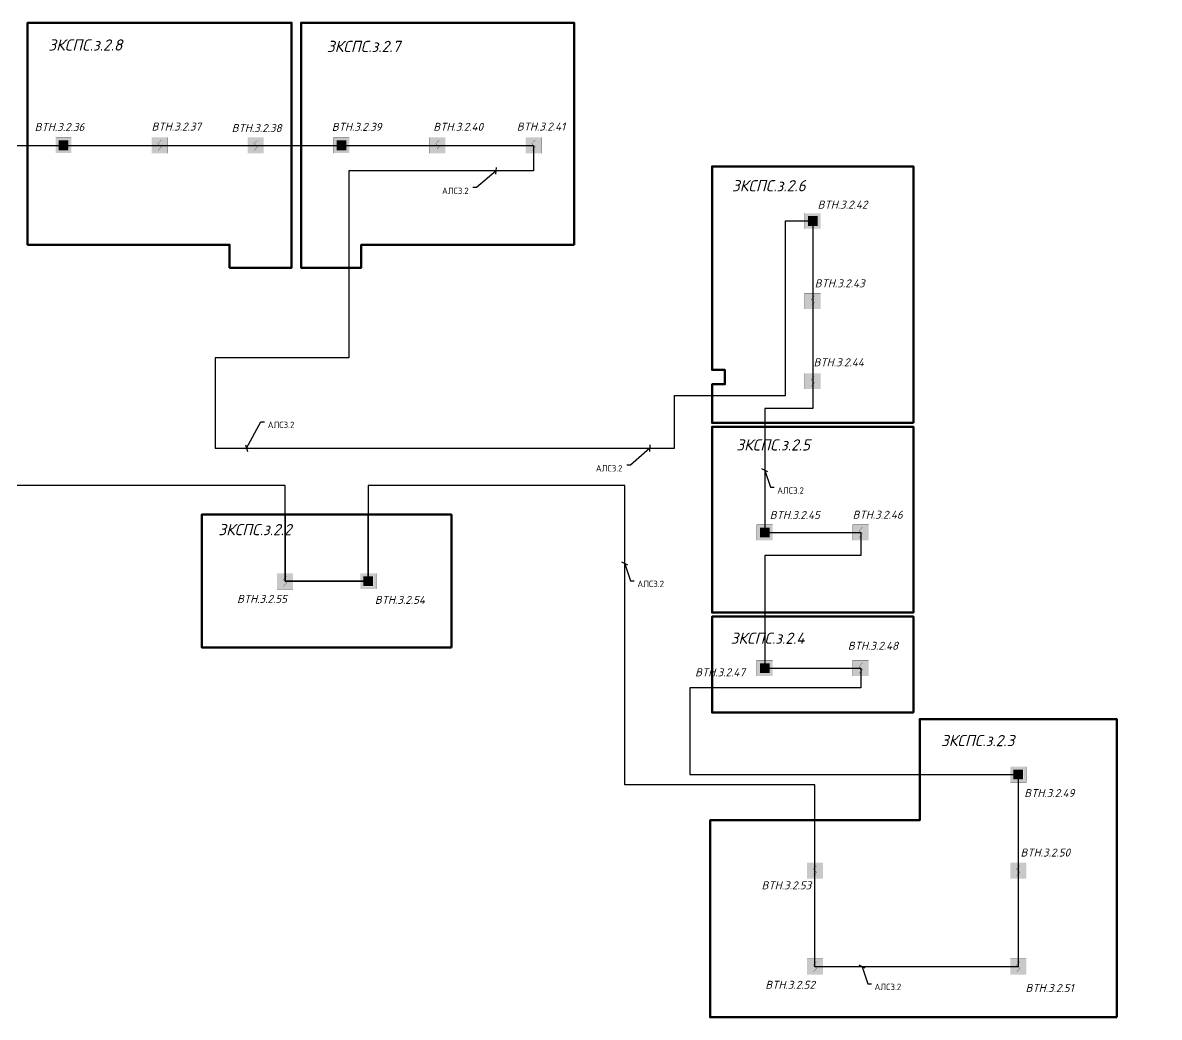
# Model space of a CAD drawing. Header units: millimetres. Extents: x -352922 to 707789, y -273589 to 355472.
# Drawn here: x -42721 to -7222, y 280427 to 311472 of the extents above; entities that cross this region are included whole.
import ezdxf
from ezdxf import colors
from ezdxf.entities.mleader import LeaderData, LeaderLine
from ezdxf.math import Vec2, Vec3

# ---------------------------------------------------------------- set-up
doc = ezdxf.new("R2010")
doc.units = ezdxf.units.MM
doc.header["$LTSCALE"] = 0.5
doc.linetypes.add('CONTI', pattern=[0])
doc.layers.get('0').update_dxf_attribs({"lineweight": 18})
for name, color, linetype, lineweight in [('! ЗКПС НОМЕР 1', 4, 'Continuous', 50), ('13_text', 250, 'Continuous', 15), ('13_АПС_кабели', 1, 'Continuous', 30), ('13_АПС_оборудование', 1, 'Continuous', 30), ('13_АПС_текст', 1, 'Continuous', 30), ('BSN__основная - 06', 1, 'Continuous', 60), ('АР_Штриховка_Стималит', 5, 'Continuous', 0)]:
    doc.layers.add(name, color=color, linetype=linetype, lineweight=lineweight)
doc.layers.add('! ЗКПС НОМЕР 2', color=7, linetype='Continuous', lineweight=0, true_color=0xf3aae6, transparency=0.5)
doc.styles.add('BDG_T_R', font='GOST Common.ttf')
doc.styles.add('ISOCPEUR', font='isocpeui.ttf', dxfattribs={"height": 250})
doc.linetypes.add('Рабочее в трубе  _о_о_', pattern='A,5,2,[133,ltypeshp.shx,S=0.4,R=0,X=0,Y=0.75],3', length=10)

# ---------------------------------------------------------------- blocks, each defined once
blk = doc.blocks.new('101')
at = {"layer": '! ЗКПС НОМЕР 2', "true_color": 0xffffff, "transparency": 33554687}
h = blk.add_hatch(color=7, dxfattribs=at)
h.dxf.hatch_style = 1
h.paths.add_polyline_path([(-12942.01, -22141.87), (-12946.97, -22141.87), (-12946.97, -22146.83), (-12942.01, -22146.83)])
at = {"layer": 'BSN__основная - 06', "color": 1, "lineweight": 30, "ltscale": 100, "const_width": 0.03, "elevation": 0}
blk.add_lwpolyline([(-12946.97, -22141.87), (-12942.01, -22141.87), (-12942.01, -22146.83), (-12946.97, -22146.83)], close=True, dxfattribs=at)
at = {"layer": 'BSN__основная - 06', "color": 1, "lineweight": 30, "ltscale": 100, "const_width": 0.07, "elevation": 0}
blk.add_lwpolyline([(-12943.94, -22142.7), (-12945.04, -22143.87), (-12943.94, -22144.83), (-12945.03, -22145.93)], dxfattribs=at)
blk = doc.blocks.new('748')
at = {"layer": 'АР_Штриховка_Стималит', "true_color": 0xffffff}
h = blk.add_hatch(color=7, dxfattribs=at)
h.dxf.hatch_style = 1
h.paths.add_polyline_path([(1611.52, -5339.8), (1606.65, -5339.8), (1606.65, -5344.67), (1611.52, -5344.67)])
h.paths.add_polyline_path([(1610.64, -5340.73), (1610.64, -5343.79), (1607.58, -5343.79), (1607.58, -5340.73)], flags=16)
h = blk.add_hatch(color=7, dxfattribs=at)
h.dxf.hatch_style = 1
h.paths.add_polyline_path([(1607.58, -5340.72), (1607.58, -5343.75), (1610.59, -5343.75), (1610.59, -5340.72)])
at = {"color": 1, "lineweight": 5, "ltscale": 100, "elevation": 0}
for points, const_width in [([(1606.61, -5344.7), (1611.55, -5344.7), (1611.55, -5339.77), (1606.61, -5339.77)], 0.03), ([(1607.58, -5343.75), (1610.59, -5343.75), (1610.59, -5340.72), (1607.58, -5340.72)], 0.01)]:
    blk.add_lwpolyline(points, close=True, dxfattribs=dict(at, const_width=const_width))
at = {"color": 1, "lineweight": 5, "ltscale": 100, "const_width": 0.03, "elevation": 0}
blk.add_lwpolyline([(1609.64, -5341.14), (1608.51, -5341.74), (1609.66, -5342.73), (1608.55, -5343.32)], dxfattribs=at)
blk = doc.blocks.new('_Oblique')
at = {"color": 0, "linetype": 'ByBlock', "lineweight": -2, "transparency": 33554687}
blk.add_line((-0.5, -0.5), (0.5, 0.5), dxfattribs=at)

msp = doc.modelspace()

# ---------------------------------------------------------------- linework, layer by layer
at = {"layer": '! ЗКПС НОМЕР 1', "color": 171, "transparency": 33554559}
msp.add_lwpolyline([(-34325.70194, 304222.08997), (-34325.70194, 303822.08997), (-34325.70194, 303822.08997), (-36259.39277, 303822.06497), (-36259.39277, 304540.22772), (-42570.73023, 304540.22772), (-42570.73023, 311472.43587), (-34325.70194, 311472.44648)], close=True, dxfattribs=at)
at = {"layer": '! ЗКПС НОМЕР 1', "color": 84, "transparency": 33554559}
for points in [[(-25500.69749, 304540.20599), (-32147.8346, 304540.20599), (-32147.8346, 303822.10305), (-34025.70241, 303822.08018), (-34025.69274, 311472.44115), (-25500.70194, 311472.44648)], [(-8550.69749, 280427.44381), (-21250.69749, 280427.44381), (-21250.69749, 286577.44381), (-14700.69749, 286577.44381), (-14700.69749, 286577.44381), (-14700.69749, 286577.44381), (-14700.69749, 289737.44381), (-8550.69749, 289737.44381)]]:
    msp.add_lwpolyline(points, close=True, dxfattribs=at)
at = {"layer": '! ЗКПС НОМЕР 1', "color": 40, "transparency": 33554559}
msp.add_lwpolyline([(-14900.69303, 298983.5505), (-21190.69749, 298981.33713), (-21190.69749, 300187.44381), (-20790.69749, 300187.44381), (-20790.69749, 300637.44182), (-21190.69749, 300637.44398), (-21190.69749, 302195.48148), (-21190.69749, 302195.48148), (-21190.69749, 303435.48148), (-21190.69749, 303435.48148), (-21190.69532, 306987.83787), (-14900.69303, 306987.83403)], close=True, dxfattribs=at)
at = {"layer": '! ЗКПС НОМЕР 1', "color": 145, "true_color": 0x4d8c9d, "transparency": 33554559}
msp.add_lwpolyline([(-14900.69749, 293057.44381), (-21190.69749, 293057.44381), (-21190.69749, 298862.44381), (-14900.69749, 298862.44381), (-14900.69749, 293057.44381), (-14900.69749, 293057.44381), (-14900.69749, 293057.44381), (-14900.69749, 293057.44381)], close=True, dxfattribs=at)
at = {"layer": '! ЗКПС НОМЕР 1', "color": 25, "transparency": 33554559}
msp.add_lwpolyline([(-29330.69749, 291967.44632), (-37126.15562, 291967.44131), (-37127.30181, 296117.44381), (-29330.69749, 296117.44381)], close=True, dxfattribs=at)
at = {"layer": '! ЗКПС НОМЕР 1', "color": 11, "true_color": 0xf27172, "transparency": 33554559}
msp.add_lwpolyline([(-14900.69749, 289937.44381), (-21190.69749, 289937.44381), (-21190.69749, 292937.44381), (-14900.69749, 292937.44648)], close=True, dxfattribs=at)
at = {"layer": '13_АПС_кабели', "linetype": 'Рабочее в трубе  _о_о_', "transparency": 33554687}
for points in [[(-53035.01609, 303822.08997), (-53035.01609, 306674.56266), (-58566.81978, 306674.56266), (-58566.81978, 307644.89574), (-26766.81978, 307644.89574), (-26766.81978, 306852.27836), (-32536.45842, 306852.27836), (-32536.45842, 303822.06497)], [(-21190.69749, 299834.73641), (-18901.1666, 299834.73641), (-18901.1666, 305284.15151), (-18045.14209, 305284.15151), (-18045.14209, 299431.09636), (-19545.14209, 299431.09636), (-19545.14209, 295562.82626), (-16545.14209, 295562.82626), (-16545.14209, 294843.08017), (-19545.14209, 294843.08017), (-19545.14209, 291326.90965), (-16545.14209, 291326.90965), (-16545.14209, 290711.89024), (-21190.69749, 290711.89024)], [(-34527.60683, 296117.49413), (-34527.60683, 294040.07266), (-31927.60683, 294040.07266), (-31927.58672, 296117.46895)], [(-14700.69749, 288002.38883), (-11625.69749, 288002.38883), (-11625.69749, 282002.38883), (-17975.69749, 282002.38883), (-17975.69749, 286577.44381)]]:
    msp.add_lwpolyline(points, dxfattribs=at)
at = {"layer": '13_АПС_кабели', "transparency": 33554687}
msp.add_lwpolyline([(-44004.31978, 307644.89574), (-41446.81978, 307644.89574), (-38446.81978, 307644.89574), (-35446.81978, 307644.89574), (-32766.81978, 307644.89574), (-29766.81978, 307644.89574), (-26766.81978, 307644.89574), (-26766.81978, 306852.27836), (-32536.45842, 306852.27836), (-32536.45842, 301012.80474), (-36714.34311, 301012.80474), (-36714.34311, 298191.5553), (-22361.77643, 298191.5553), (-22361.77643, 299834.73641), (-18901.1666, 299834.73641), (-18901.1666, 305284.15151), (-18045.14209, 305284.15151), (-18045.14209, 302784.15151), (-18045.14209, 300284.15151), (-18045.14209, 299431.09636), (-19545.14209, 299431.09636), (-19545.14209, 295562.82626), (-19545.14209, 295562.82626), (-16545.14209, 295562.82626), (-16545.14209, 294843.08017), (-19545.14209, 294843.08017), (-19545.14209, 291326.90965), (-16545.14209, 291326.90965), (-16545.14209, 290711.89024), (-21884.5764, 290711.89024), (-21884.5764, 288002.38883), (-11625.69749, 288002.38883), (-11625.69749, 285002.38883), (-11625.69749, 282002.38883), (-17975.69749, 282002.38883), (-17975.69749, 285002.38883), (-17975.69749, 287682.98155), (-23912.88292, 287682.98155), (-23912.88292, 297029.9261), (-31927.60683, 297029.9261), (-31927.60683, 294040.07266), (-34527.60683, 294040.07266), (-34527.60683, 297029.9261), (-50374.30949, 297029.9261)], dxfattribs=at)

# ---------------------------------------------------------------- block references
at = {"layer": '13_АПС_оборудование', "transparency": 33554687, "xscale": 100, "yscale": 100, "zscale": 100}
for p in [(-202355.12607, 841868.2788), (-193675.12607, 841868.2788), (-178953.44838, 839507.53457), (-180453.44838, 829786.20932), (-192835.91312, 828263.45572), (-180453.44838, 825550.29271), (-172534.00378, 822225.77189)]:
    msp.add_blockref('748', p, dxfattribs=at)
at = {"layer": '13_АПС_оборудование', "transparency": 33554559, "xscale": 100, "yscale": 100, "zscale": 100}
for p in [(1256002.52821, 2522079.67155, -0.25088), (1259002.52821, 2522079.67155, -0.25088), (1264682.52821, 2522079.67155, -0.25088), (1267682.52821, 2522079.67155, -0.25088), (1276404.20591, 2517218.92733, -0.25088), (1276404.20591, 2514718.92733, -0.25088), (1277904.20591, 2509997.60208, -0.25088), (1259921.74116, 2508474.84847, -0.25088), (1277904.20591, 2505761.68547, -0.25088), (1276473.65051, 2499437.16464, -0.25088), (1282823.65051, 2499437.16464, -0.25088), (1276473.65051, 2496437.16464, -0.25088), (1282823.65051, 2496437.16464, -0.25088)]:
    msp.add_blockref('101', p, dxfattribs=at)

# ---------------------------------------------------------------- texts
at = {"layer": '13_АПС_текст', "color": 5, "transparency": 33554687, "style": 'ISOCPEUR'}
for s, p in [('ЗКСПС.з.2.8', (-41924.01174, 310603.3598)), ('ЗКСПС.з.2.7', (-33222.97755, 310558.98774)), ('ЗКСПС.з.2.6', (-20570.96755, 306210.48618)), ('ЗКСПС.з.2.5', (-20436.15014, 298118.77016)), ('ЗКСПС.з.2.2', (-36614.94388, 295474.29983)), ('ЗКСПС.з.2.4', (-20613.72227, 292084.11445)), ('ЗКСПС.з.2.3', (-14043.55359, 288889.29638))]:
    msp.add_text(s, height=350, dxfattribs=at).set_placement(p)
at = {"layer": '13_АПС_текст', "transparency": 33554559, "style": 'ISOCPEUR'}
for s, p in [('BTH.3.2.36', (-42346.85668, 308092.04173, 0)), ('BTH.3.2.37', (-38694.50529, 308105.87391, 0)), ('BTH.3.2.38', (-36193.80933, 308058.97706, 0)), ('BTH.3.2.39', (-33066.1148, 308097.77931, 0)), ('BTH.3.2.40', (-29896.57082, 308098.30179, 0)), ('BTH.3.2.41', (-27287.06375, 308105.81933, 0)), ('BTH.3.2.42', (-17890.99054, 305669.23576, 0)), ('BTH.3.2.43', (-17982.55944, 303212.21488, 0)), ('BTH.3.2.44', (-18018.9939, 300747.9806, 0)), ('BTH.3.2.45', (-19388.14321, 295979.98616, 0)), ('BTH.3.2.46', (-16798.30137, 295989.18088, 0)), ('BTH.3.2.55', (-36025.15385, 293361.49102, 0)), ('BTH.3.2.54', (-31722.5115, 293331.30976, 0)), ('BTH.3.2.48', (-16948.37274, 291897.96407, 0)), ('BTH.3.2.47', (-21718.71026, 291071.02036, 0)), ('BTH.3.2.49', (-11438.14652, 287299.37018, 0)), ('BTH.3.2.50', (-11555.38342, 285443.9762, 0)), ('BTH.3.2.53', (-19643.04282, 284420.63243, 0)), ('BTH.3.2.52', (-19525.80592, 281315.28665, 0)), ('BTH.3.2.51', (-11397.37055, 281217.63475, 0))]:
    msp.add_text(s, height=250, dxfattribs=at).set_placement(p)

# ---------------------------------------------------------------- leaders
at = {"layer": '13_text', "color": 0, "lineweight": 15, "transparency": 33554687}
ml = msp.add_multileader_mtext('Standard', dxfattribs=at)
ml.set_content('{\\fISOCPEUR|b0|i0|c204|p34;АЛС3\\fISOCPEUR|b0|i0|c0|p34;.\\fISOCPEUR|b0|i0|c204|p34;2}', color=7, style='BDG_T_R')
ml.set_leader_properties(color=7, linetype='Continuous', lineweight=25)
ml.set_arrow_properties(name='OBLIQUE')
ml.build(insert=Vec2(0, 0))
ml.multileader.update_dxf_attribs({"has_text_frame": 1, "text_left_attachment_type": 0, "text_right_attachment_type": 0, "dogleg_length": 2, "arrow_head_size": 150})
ctx = ml.context
ctx.base_point, ctx.char_height, ctx.arrow_head_size, ctx.landing_gap_size, ctx.plane_origin = Vec3(-29724.55871, 306325.08853), 200, 150, 100, Vec3(-21469.97101, 302823.58303)
ctx.left_attachment, ctx.right_attachment = 0, 0
notes = []
notes.append((ctx, [(0, (1, 1, 0), (-28546.73354, 306325.08853), (-1, 0), 111.1585, [(0, [(-27934.37347, 306852.27836)], 0, [])])]))
ctx.mtext.insert, ctx.mtext.width, ctx.mtext.defined_height, ctx.mtext.flow_direction = Vec3(-29624.55871, 306325.08853), 564.6070264, 393.92707, 5
ml = msp.add_multileader_mtext('Standard', dxfattribs=at)
ml.set_content('{\\fISOCPEUR|b0|i0|c204|p34;АЛС3\\fISOCPEUR|b0|i0|c0|p34;.\\fISOCPEUR|b0|i0|c204|p34;2}', color=7, style='BDG_T_R')
ml.set_leader_properties(color=7, linetype='Continuous', lineweight=25)
ml.set_arrow_properties(name='OBLIQUE')
ml.build(insert=Vec2(0, 0))
ml.multileader.update_dxf_attribs({"has_text_frame": 1, "text_left_attachment_type": 0, "text_right_attachment_type": 0, "dogleg_length": 2, "arrow_head_size": 150})
ctx = ml.context
ctx.base_point, ctx.char_height, ctx.arrow_head_size, ctx.landing_gap_size, ctx.plane_origin = Vec3(-35167.61781, 299018.67439), 200, 150, 100, Vec3(-26913.03012, 295517.1689)
ctx.left_attachment, ctx.right_attachment = 0, 0
notes.append((ctx, [(1, (1, 1, 0), (-35278.77631, 299018.67439), (1, 0), 111.1585, [(0, [(-35729.46428, 298191.5553)], 0, [])])]))
ctx.mtext.insert, ctx.mtext.width, ctx.mtext.defined_height, ctx.mtext.flow_direction = Vec3(-35067.61781, 299018.67439), 564.6070264, 393.92707, 5
ml = msp.add_multileader_mtext('Standard', dxfattribs=at)
ml.set_content('{\\fISOCPEUR|b0|i0|c204|p34;АЛС3\\fISOCPEUR|b0|i0|c0|p34;.\\fISOCPEUR|b0|i0|c204|p34;2}', color=7, style='BDG_T_R')
ml.set_leader_properties(color=7, linetype='Continuous', lineweight=25)
ml.set_arrow_properties(name='OBLIQUE')
ml.build(insert=Vec2(0, 0))
ml.multileader.update_dxf_attribs({"has_text_frame": 1, "text_left_attachment_type": 0, "text_right_attachment_type": 0, "dogleg_length": 2, "arrow_head_size": 150})
ctx = ml.context
ctx.base_point, ctx.char_height, ctx.arrow_head_size, ctx.landing_gap_size, ctx.plane_origin = Vec3(-24918.9763, 297664.36547), 200, 150, 100, Vec3(-16664.38861, 294162.85998)
ctx.left_attachment, ctx.right_attachment = 0, 0
notes.append((ctx, [(0, (1, 1, 0), (-23741.15113, 297664.36547), (-1, 0), 111.1585, [(0, [(-23128.79106, 298191.5553)], 0, [])])]))
ctx.mtext.insert, ctx.mtext.width, ctx.mtext.defined_height, ctx.mtext.flow_direction = Vec3(-24818.9763, 297664.36547), 564.6070264, 393.92707, 5
ml = msp.add_multileader_mtext('Standard', dxfattribs=at)
ml.set_content('{\\fISOCPEUR|b0|i0|c204|p34;АЛС3\\fISOCPEUR|b0|i0|c0|p34;.\\fISOCPEUR|b0|i0|c204|p34;2}', color=7, style='BDG_T_R')
ml.set_leader_properties(color=7, linetype='Continuous', lineweight=25)
ml.set_arrow_properties(name='OBLIQUE')
ml.build(insert=Vec2(0, 0))
ml.multileader.update_dxf_attribs({"has_text_frame": 1, "text_left_attachment_type": 0, "text_right_attachment_type": 0, "dogleg_length": 2, "arrow_head_size": 150})
ctx = ml.context
ctx.base_point, ctx.char_height, ctx.arrow_head_size, ctx.landing_gap_size, ctx.plane_origin = Vec3(-19254.86665, 296969.77148), 200, 150, 100, Vec3(-11000.27896, 293468.26599)
ctx.left_attachment, ctx.right_attachment = 0, 0
notes.append((ctx, [(1, (1, 1, 0), (-19366.02515, 296969.77148), (1, 0), 111.1585, [(0, [(-19545.14209, 297496.96131)], 0, [])])]))
ctx.mtext.insert, ctx.mtext.width, ctx.mtext.defined_height, ctx.mtext.flow_direction = Vec3(-19154.86665, 296969.77148), 564.6070264, 393.92707, 5
ml = msp.add_multileader_mtext('Standard', dxfattribs=at)
ml.set_content('{\\fISOCPEUR|b0|i0|c204|p34;АЛС3\\fISOCPEUR|b0|i0|c0|p34;.\\fISOCPEUR|b0|i0|c204|p34;2}', color=7, style='BDG_T_R')
ml.set_leader_properties(color=7, linetype='Continuous', lineweight=25)
ml.set_arrow_properties(name='OBLIQUE')
ml.build(insert=Vec2(0, 0))
ml.multileader.update_dxf_attribs({"has_text_frame": 1, "text_left_attachment_type": 0, "text_right_attachment_type": 0, "dogleg_length": 2, "arrow_head_size": 150})
ctx = ml.context
ctx.base_point, ctx.char_height, ctx.arrow_head_size, ctx.landing_gap_size, ctx.plane_origin = Vec3(-23622.60748, 294055.27342), 200, 150, 100, Vec3(-15368.01979, 290553.76792)
ctx.left_attachment, ctx.right_attachment = 0, 0
notes.append((ctx, [(1, (1, 1, 0), (-23733.76599, 294055.27342), (1, 0), 111.1585, [(0, [(-23912.88292, 294582.46325)], 0, [])])]))
ctx.mtext.insert, ctx.mtext.width, ctx.mtext.defined_height, ctx.mtext.flow_direction = Vec3(-23522.60748, 294055.27342), 564.6070264, 393.92707, 5
ml = msp.add_multileader_mtext('Standard', dxfattribs=at)
ml.set_content('{\\fISOCPEUR|b0|i0|c204|p34;АЛС3\\fISOCPEUR|b0|i0|c0|p34;.\\fISOCPEUR|b0|i0|c204|p34;2}', color=7, style='BDG_T_R')
ml.set_leader_properties(color=7, linetype='Continuous', lineweight=25)
ml.set_arrow_properties(name='OBLIQUE')
ml.build(insert=Vec2(0, 0))
ml.multileader.update_dxf_attribs({"has_text_frame": 1, "text_left_attachment_type": 0, "text_right_attachment_type": 0, "dogleg_length": 2, "arrow_head_size": 150})
ctx = ml.context
ctx.base_point, ctx.char_height, ctx.arrow_head_size, ctx.landing_gap_size, ctx.plane_origin = Vec3(-16214.19144, 281475.199), 200, 150, 100, Vec3(-7959.60375, 277973.6935)
ctx.left_attachment, ctx.right_attachment = 0, 0
notes.append((ctx, [(1, (1, 1, 0), (-16325.34994, 281475.199), (1, 0), 111.1585, [(0, [(-16504.46688, 282002.38883)], 0, [])])]))
ctx.mtext.insert, ctx.mtext.width, ctx.mtext.defined_height, ctx.mtext.flow_direction = Vec3(-16114.19144, 281475.199), 564.6070264, 393.92707, 5
at = {"layer": '13_АПС_оборудование', "color": 18, "linetype": 'CONTI', "lineweight": 5, "ltscale": 100, "true_color": 0x000000, "transparency": 33554559}
ml = msp.add_multileader_mtext('Standard', dxfattribs=at)
ml.set_content('Оборудование АПС', color=(0, 0, 0), style='ISOCPEUR')
ml.set_leader_properties(color=256, linetype='ByLayer', lineweight=-1)
ml.build(insert=Vec2(0, 0))
ml.multileader.update_dxf_attribs({"text_left_attachment_type": 6, "text_right_attachment_type": 6, "dogleg_length": 2, "arrow_head_size": 200, "scale": 100})
ctx = ml.context
ctx.base_point, ctx.scale, ctx.char_height, ctx.arrow_head_size, ctx.landing_gap_size, ctx.plane_origin = Vec3(-188945.62459, 286517.83956), 100, 250, 200, 0, Vec3(-184042.7423, 284980.84448)
ctx.left_attachment, ctx.right_attachment = 6, 6
notes.append((ctx, [(1, (1, 1, 0), (-185750.17005, 286517.83956), (-1, 0), 200, [(0, [(-183533.47937, 291967.44381)], 0, [])])]))
ctx.mtext.insert, ctx.mtext.width, ctx.mtext.flow_direction = Vec3(-188945.62459, 286842.83956), 6184.0878241, 5
for ctx, leaders in notes:
    for number, flags, end, landing, length, lines in leaders:
        leader = LeaderData()
        leader.index, (leader.has_last_leader_line, leader.has_dogleg_vector, leader.attachment_direction) = number, flags
        leader.last_leader_point, leader.dogleg_vector, leader.dogleg_length = Vec3(end), Vec3(landing), length
        for number, points, colour, breaks in lines:
            line = LeaderLine()
            line.index, line.vertices, line.color, line.breaks = number, Vec3.list(points), colors.encode_raw_color(colour), breaks
            leader.lines.append(line)
        ctx.leaders.append(leader)

doc.saveas('drawing.dxf')
